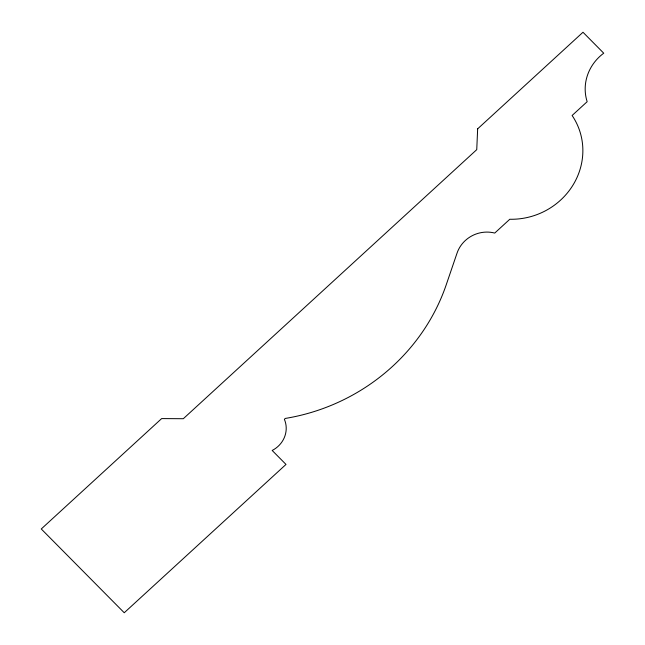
<?xml version="1.0" encoding="UTF-8"?>
<svg xmlns="http://www.w3.org/2000/svg" width="645" height="645" viewBox="0 0 645 645"><rect width="100%" height="100%" fill="white"/><g stroke="black" fill="none" stroke-linecap="round" stroke-linejoin="round"><path stroke-width="0.97" d="M477.655 128.839L476.744 149.656L183.309 418.718L161.645 418.589L41.264 528.973L124.235 612.75L286.001 464.424L272.174 450.46A25.324 23.986 -21 0 0 284.372 419.29L285.284 418.436A198.7 188.211 -21 0 0 446.461 284.106L457.063 253.074A30.565 28.952 -21 0 1 494.739 233.063L509.792 219.26A69.45 65.782 -21 0 0 573.324 184.543A69.45 65.782 -21 0 0 572.115 115.487L587.16 101.692A45.747 43.336 -21 0 1 603.736 53.196L582.991 32.25L477.655 128.839"/></g></svg>
